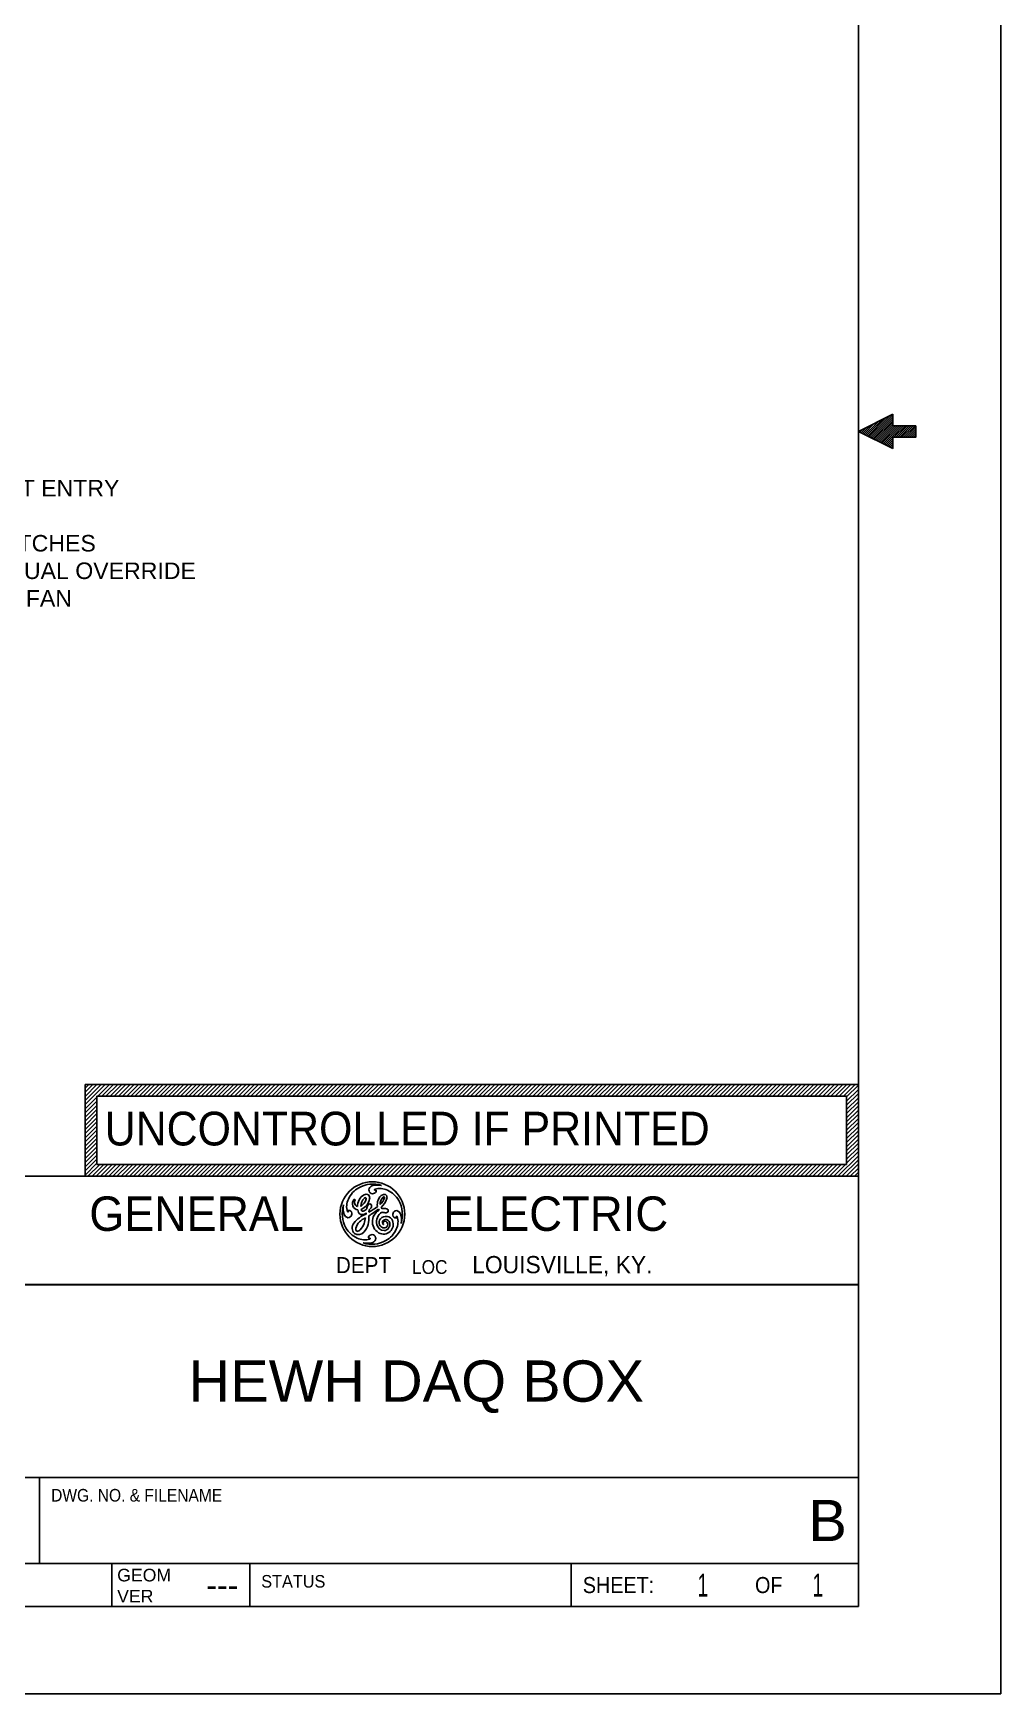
# Model space of a CAD drawing. Header units: inches. Extents: x -1574 to 492, y -294 to 234.
# Drawn here: x 3.7 to 33, y 151.6 to 201.8 of the extents above; entities that cross this region are included whole.
import ezdxf
from ezdxf.enums import TextEntityAlignment as Align

# ---------------------------------------------------------------- set-up
doc = ezdxf.new("R2010")
doc.units = ezdxf.units.IN
doc.header["$MEASUREMENT"] = 0
doc.layers.add('frame', color=7, linetype='Continuous')
doc.layers.add('HOLES', color=8, linetype='Continuous')
doc.styles.get("Standard").update_dxf_attribs({"font": 'ARIAL.TTF'})
doc.styles.add('TEXTSTYLE_4', font='txt')
doc.styles.add('TEXTSTYLE_5', font='txt', dxfattribs={"width": 0.920461})

msp = doc.modelspace()

# ---------------------------------------------------------------- linework, layer by layer
at = {"color": 7, "linetype": 'Continuous'}
for p, q in [((28.6783, 189.78984), (29.72024, 190.31081)), ((28.8025, 189.72774), (29.0509, 189.97613)), ((28.84181, 189.70809), (29.16878, 190.03507)), ((28.88106, 189.68844), (29.28666, 190.094)), ((28.92038, 189.6688), (29.40453, 190.15294)), ((28.95969, 189.64916), (29.52234, 190.21188)), ((28.99894, 189.6295), (29.64022, 190.27081)), ((29.03826, 189.60986), (29.72024, 190.29187)), ((29.07757, 189.59021), (29.72024, 190.23294)), ((29.11682, 189.57057), (29.72024, 190.174)), ((29.15613, 189.55092), (29.72024, 190.11506)), ((29.19545, 189.53128), (29.72024, 190.05612)), ((29.2347, 189.51163), (29.72024, 189.99718)), ((29.72024, 190.31081), (29.72024, 189.9635)), ((29.72024, 189.26886), (28.6783, 189.78984)), ((28.68462, 189.78668), (28.69726, 189.79932)), ((28.72394, 189.76703), (28.81514, 189.85826)), ((28.76318, 189.74738), (28.93302, 189.9172)), ((29.27401, 189.49199), (29.74546, 189.9635)), ((29.31326, 189.47234), (29.80443, 189.9635)), ((29.35258, 189.45269), (29.86334, 189.9635)), ((29.39189, 189.43304), (29.92231, 189.9635)), ((29.43114, 189.4134), (29.98122, 189.9635)), ((29.47045, 189.39375), (30.04019, 189.9635)), ((29.50977, 189.3741), (29.72024, 189.5846)), ((29.54902, 189.35446), (29.72024, 189.52566)), ((29.72024, 189.9635), (30.41487, 189.9635)), ((30.41487, 189.61618), (29.72024, 189.61618)), ((29.72024, 189.61618), (29.72024, 189.26886)), ((29.75178, 189.61618), (30.0991, 189.9635)), ((29.81075, 189.61618), (30.15807, 189.9635)), ((29.86966, 189.61618), (30.21697, 189.9635)), ((29.92863, 189.61618), (30.27595, 189.9635)), ((29.98754, 189.61618), (30.33485, 189.9635)), ((30.04651, 189.61618), (30.39376, 189.9635)), ((30.10542, 189.61618), (30.41487, 189.92564)), ((30.16439, 189.61618), (30.41487, 189.8667)), ((30.2233, 189.61618), (30.41487, 189.80776)), ((30.2822, 189.61618), (30.41487, 189.74882)), ((30.34117, 189.61618), (30.41487, 189.68988)), ((30.40008, 189.61618), (30.41487, 189.63094)), ((30.41487, 189.9635), (30.41487, 189.61618)), ((29.58833, 189.33481), (29.72024, 189.46672)), ((29.62765, 189.31516), (29.72024, 189.40779)), ((29.6669, 189.29552), (29.72024, 189.34885)), ((29.70621, 189.27588), (29.72024, 189.28991)), ((5.28768, 170.02761), (28.6783, 170.02761)), ((5.28768, 167.24908), (5.28768, 170.02761)), ((5.28768, 169.4152), (5.90009, 170.02761)), ((5.28768, 169.5405), (5.77479, 170.02761)), ((5.28768, 169.6658), (5.64949, 170.02761)), ((5.28768, 169.7911), (5.52419, 170.02761)), ((5.28768, 169.9164), (5.39888, 170.02761)), ((5.67098, 169.6732), (6.02539, 170.02761)), ((5.79628, 169.6732), (6.15069, 170.02761)), ((5.92158, 169.6732), (6.27599, 170.02761)), ((6.04689, 169.6732), (6.40129, 170.02761)), ((6.17219, 169.6732), (6.52659, 170.02761)), ((6.29749, 169.6732), (6.65189, 170.02761)), ((6.42279, 169.6732), (6.77719, 170.02761)), ((6.54809, 169.6732), (6.90249, 170.02761)), ((6.67339, 169.6732), (7.02779, 170.02761)), ((6.79869, 169.6732), (7.15309, 170.02761)), ((6.92399, 169.6732), (7.27839, 170.02761)), ((7.04929, 169.6732), (7.40369, 170.02761)), ((7.17459, 169.6732), (7.52899, 170.02761)), ((7.29989, 169.6732), (7.65429, 170.02761)), ((7.42519, 169.6732), (7.77959, 170.02761)), ((7.55049, 169.6732), (7.90489, 170.02761)), ((7.67579, 169.6732), (8.0302, 170.02761)), ((7.80109, 169.6732), (8.1555, 170.02761)), ((7.92639, 169.6732), (8.2808, 170.02761)), ((8.05169, 169.6732), (8.4061, 170.02761)), ((8.17699, 169.6732), (8.5314, 170.02761)), ((8.30229, 169.6732), (8.6567, 170.02761)), ((8.42759, 169.6732), (8.782, 170.02761)), ((8.5529, 169.6732), (8.9073, 170.02761)), ((8.6782, 169.6732), (9.0326, 170.02761)), ((8.8035, 169.6732), (9.1579, 170.02761)), ((8.9288, 169.6732), (9.2832, 170.02761)), ((9.0541, 169.6732), (9.4085, 170.02761)), ((9.1794, 169.6732), (9.5338, 170.02761)), ((9.3047, 169.6732), (9.6591, 170.02761)), ((9.43, 169.6732), (9.7844, 170.02761)), ((9.5553, 169.6732), (9.9097, 170.02761)), ((9.6806, 169.6732), (10.035, 170.02761)), ((9.8059, 169.6732), (10.1603, 170.02761)), ((9.9312, 169.6732), (10.2856, 170.02761)), ((10.0565, 169.6732), (10.4109, 170.02761)), ((10.1818, 169.6732), (10.53621, 170.02761)), ((10.3071, 169.6732), (10.66151, 170.02761)), ((10.4324, 169.6732), (10.78681, 170.02761)), ((10.5577, 169.6732), (10.91211, 170.02761)), ((10.683, 169.6732), (11.03741, 170.02761)), ((10.8083, 169.6732), (11.16271, 170.02761)), ((10.9336, 169.6732), (11.28801, 170.02761)), ((11.05891, 169.6732), (11.41331, 170.02761)), ((11.18421, 169.6732), (11.53861, 170.02761)), ((11.30951, 169.6732), (11.66391, 170.02761)), ((11.43481, 169.6732), (11.78921, 170.02761)), ((11.56011, 169.6732), (11.91451, 170.02761)), ((11.68541, 169.6732), (12.03981, 170.02761)), ((11.81071, 169.6732), (12.16511, 170.02761)), ((11.93601, 169.6732), (12.29041, 170.02761)), ((12.06131, 169.6732), (12.41571, 170.02761)), ((12.18661, 169.6732), (12.54101, 170.02761)), ((12.31191, 169.6732), (12.66631, 170.02761)), ((12.43721, 169.6732), (12.79161, 170.02761)), ((12.56251, 169.6732), (12.91691, 170.02761)), ((12.68781, 169.6732), (13.04221, 170.02761)), ((12.81311, 169.6732), (13.16752, 170.02761)), ((12.93841, 169.6732), (13.29282, 170.02761)), ((13.06371, 169.6732), (13.41812, 170.02761)), ((13.18901, 169.6732), (13.54342, 170.02761)), ((13.31431, 169.6732), (13.66872, 170.02761)), ((13.43961, 169.6732), (13.79402, 170.02761)), ((13.56492, 169.6732), (13.91932, 170.02761)), ((13.69022, 169.6732), (14.04462, 170.02761)), ((13.81552, 169.6732), (14.16992, 170.02761)), ((13.94082, 169.6732), (14.29522, 170.02761)), ((14.06612, 169.6732), (14.42052, 170.02761)), ((14.19142, 169.6732), (14.54582, 170.02761)), ((14.31672, 169.6732), (14.67112, 170.02761)), ((14.44202, 169.6732), (14.79642, 170.02761)), ((14.56732, 169.6732), (14.92172, 170.02761)), ((14.69262, 169.6732), (15.04702, 170.02761)), ((14.81792, 169.6732), (15.17232, 170.02761)), ((14.94322, 169.6732), (15.29762, 170.02761)), ((15.06852, 169.6732), (15.42292, 170.02761)), ((15.19382, 169.6732), (15.54822, 170.02761)), ((15.31912, 169.6732), (15.67353, 170.02761)), ((15.44442, 169.6732), (15.79883, 170.02761)), ((15.56972, 169.6732), (15.92413, 170.02761)), ((15.69502, 169.6732), (16.04943, 170.02761)), ((15.82032, 169.6732), (16.17473, 170.02761)), ((15.94562, 169.6732), (16.30003, 170.02761)), ((16.07093, 169.6732), (16.42533, 170.02761)), ((16.19623, 169.6732), (16.55063, 170.02761)), ((16.32153, 169.6732), (16.67593, 170.02761)), ((16.44683, 169.6732), (16.80123, 170.02761)), ((16.57213, 169.6732), (16.92653, 170.02761)), ((16.69743, 169.6732), (17.05183, 170.02761)), ((16.82273, 169.6732), (17.17713, 170.02761)), ((16.94803, 169.6732), (17.30243, 170.02761)), ((17.07333, 169.6732), (17.42773, 170.02761)), ((17.19863, 169.6732), (17.55303, 170.02761)), ((17.32393, 169.6732), (17.67833, 170.02761)), ((17.44923, 169.6732), (17.80363, 170.02761)), ((17.57453, 169.6732), (17.92893, 170.02761)), ((17.69983, 169.6732), (18.05423, 170.02761)), ((17.82513, 169.6732), (18.17954, 170.02761)), ((17.95043, 169.6732), (18.30484, 170.02761)), ((18.07573, 169.6732), (18.43014, 170.02761)), ((18.20103, 169.6732), (18.55544, 170.02761)), ((18.32633, 169.6732), (18.68074, 170.02761)), ((18.45163, 169.6732), (18.80604, 170.02761)), ((18.57694, 169.6732), (18.93134, 170.02761)), ((18.70224, 169.6732), (19.05664, 170.02761)), ((18.82754, 169.6732), (19.18194, 170.02761)), ((18.95284, 169.6732), (19.30724, 170.02761)), ((19.07814, 169.6732), (19.43254, 170.02761)), ((19.20344, 169.6732), (19.55784, 170.02761)), ((19.32874, 169.6732), (19.68314, 170.02761)), ((19.45404, 169.6732), (19.80844, 170.02761)), ((19.57934, 169.6732), (19.93374, 170.02761)), ((19.70464, 169.6732), (20.05904, 170.02761)), ((19.82994, 169.6732), (20.18434, 170.02761)), ((19.95524, 169.6732), (20.30964, 170.02761)), ((20.08054, 169.6732), (20.43494, 170.02761)), ((20.20584, 169.6732), (20.56024, 170.02761)), ((20.33114, 169.6732), (20.68555, 170.02761)), ((20.45644, 169.6732), (20.81085, 170.02761)), ((20.58174, 169.6732), (20.93615, 170.02761)), ((20.70704, 169.6732), (21.06145, 170.02761)), ((20.83234, 169.6732), (21.18675, 170.02761)), ((20.95764, 169.6732), (21.31205, 170.02761)), ((21.08294, 169.6732), (21.43735, 170.02761)), ((21.20825, 169.6732), (21.56265, 170.02761)), ((21.33355, 169.6732), (21.68795, 170.02761)), ((21.45885, 169.6732), (21.81325, 170.02761)), ((21.58415, 169.6732), (21.93855, 170.02761)), ((21.70945, 169.6732), (22.06385, 170.02761)), ((21.83475, 169.6732), (22.18915, 170.02761)), ((21.96005, 169.6732), (22.31445, 170.02761)), ((22.08535, 169.6732), (22.43975, 170.02761)), ((22.21065, 169.6732), (22.56505, 170.02761)), ((22.33595, 169.6732), (22.69035, 170.02761)), ((22.46125, 169.6732), (22.81565, 170.02761)), ((22.58655, 169.6732), (22.94095, 170.02761)), ((22.71185, 169.6732), (23.06625, 170.02761)), ((22.83715, 169.6732), (23.19156, 170.02761)), ((22.96245, 169.6732), (23.31686, 170.02761)), ((23.08775, 169.6732), (23.44216, 170.02761)), ((23.21305, 169.6732), (23.56746, 170.02761)), ((23.33835, 169.6732), (23.69276, 170.02761)), ((23.46365, 169.6732), (23.81806, 170.02761)), ((23.58895, 169.6732), (23.94336, 170.02761)), ((23.71426, 169.6732), (24.06866, 170.02761)), ((23.83956, 169.6732), (24.19396, 170.02761)), ((23.96486, 169.6732), (24.31926, 170.02761)), ((24.09016, 169.6732), (24.44456, 170.02761)), ((24.21546, 169.6732), (24.56986, 170.02761)), ((24.34076, 169.6732), (24.69516, 170.02761)), ((24.46606, 169.6732), (24.82046, 170.02761)), ((24.59136, 169.6732), (24.94576, 170.02761)), ((24.71666, 169.6732), (25.07106, 170.02761)), ((24.84196, 169.6732), (25.19636, 170.02761)), ((24.96726, 169.6732), (25.32166, 170.02761)), ((25.09256, 169.6732), (25.44696, 170.02761)), ((25.21786, 169.6732), (25.57226, 170.02761)), ((25.34316, 169.6732), (25.69757, 170.02761)), ((25.46846, 169.6732), (25.82287, 170.02761)), ((25.59376, 169.6732), (25.94817, 170.02761)), ((25.71906, 169.6732), (26.07347, 170.02761)), ((25.84436, 169.6732), (26.19877, 170.02761)), ((25.96966, 169.6732), (26.32407, 170.02761)), ((26.09496, 169.6732), (26.44937, 170.02761)), ((26.22027, 169.6732), (26.57467, 170.02761)), ((26.34557, 169.6732), (26.69997, 170.02761)), ((26.47087, 169.6732), (26.82527, 170.02761)), ((26.59617, 169.6732), (26.95057, 170.02761)), ((26.72147, 169.6732), (27.07587, 170.02761)), ((26.84677, 169.6732), (27.20117, 170.02761)), ((26.97207, 169.6732), (27.32647, 170.02761)), ((27.09737, 169.6732), (27.45177, 170.02761)), ((27.22267, 169.6732), (27.57707, 170.02761)), ((27.34797, 169.6732), (27.70237, 170.02761)), ((27.47327, 169.6732), (27.82767, 170.02761)), ((27.59857, 169.6732), (27.95297, 170.02761)), ((27.72387, 169.6732), (28.07827, 170.02761)), ((27.84917, 169.6732), (28.20358, 170.02761)), ((27.97447, 169.6732), (28.32888, 170.02761)), ((28.09977, 169.6732), (28.45418, 170.02761)), ((28.22507, 169.6732), (28.57948, 170.02761)), ((28.32389, 169.64672), (28.6783, 170.00113)), ((28.32389, 169.52142), (28.6783, 169.87582)), ((28.6783, 167.24908), (28.6783, 170.02761)), ((5.28768, 169.2899), (5.64208, 169.6443)), ((5.28768, 169.1646), (5.64208, 169.519)), ((5.28768, 169.0393), (5.64208, 169.3937)), ((5.64208, 167.60349), (5.64208, 169.6732)), ((5.64208, 169.6732), (28.32389, 169.6732)), ((28.32389, 169.39612), (28.6783, 169.75052)), ((28.32389, 167.60349), (28.32389, 169.6732)), ((28.32389, 169.27082), (28.6783, 169.62522)), ((28.32389, 169.14552), (28.6783, 169.49992)), ((28.32389, 169.02022), (28.6783, 169.37462)), ((5.28768, 168.91399), (5.64208, 169.2684)), ((5.28768, 168.78869), (5.64208, 169.1431)), ((5.28768, 168.66339), (5.64208, 169.0178)), ((5.28768, 168.53809), (5.64208, 168.8925)), ((28.32389, 168.89492), (28.6783, 169.24932)), ((28.32389, 168.76962), (28.6783, 169.12402)), ((28.32389, 168.64432), (28.6783, 168.99872)), ((28.32389, 168.51902), (28.6783, 168.87342)), ((5.28768, 168.41279), (5.64208, 168.7672)), ((5.28768, 168.28749), (5.64208, 168.6419)), ((5.28768, 168.16219), (5.64208, 168.51659)), ((5.28768, 168.03689), (5.64208, 168.39129)), ((28.32389, 168.39372), (28.6783, 168.74812)), ((28.32389, 168.26842), (28.6783, 168.62282)), ((28.32389, 168.14312), (28.6783, 168.49752)), ((28.32389, 168.01782), (28.6783, 168.37222)), ((5.28768, 167.91159), (5.64208, 168.26599)), ((5.28768, 167.78629), (5.64208, 168.14069)), ((5.28768, 167.66099), (5.64208, 168.01539)), ((5.28768, 167.53569), (5.64208, 167.89009)), ((28.05636, 167.24908), (28.6783, 167.87102)), ((28.32389, 167.89252), (28.6783, 168.24692)), ((28.32389, 167.76721), (28.6783, 168.12162)), ((28.32389, 167.64191), (28.6783, 167.99632)), ((5.28768, 167.41039), (5.64208, 167.76479)), ((5.28768, 167.28509), (5.64208, 167.63949)), ((5.37697, 167.24908), (5.73138, 167.60349)), ((5.50227, 167.24908), (5.85668, 167.60349)), ((5.62757, 167.24908), (5.98198, 167.60349)), ((5.64208, 167.60349), (28.32389, 167.60349)), ((5.75288, 167.24908), (6.10728, 167.60349)), ((5.87818, 167.24908), (6.23258, 167.60349)), ((6.00348, 167.24908), (6.35788, 167.60349)), ((6.12878, 167.24908), (6.48318, 167.60349)), ((6.25408, 167.24908), (6.60848, 167.60349)), ((6.37938, 167.24908), (6.73378, 167.60349)), ((6.50468, 167.24908), (6.85908, 167.60349)), ((6.62998, 167.24908), (6.98438, 167.60349)), ((6.75528, 167.24908), (7.10968, 167.60349)), ((6.88058, 167.24908), (7.23498, 167.60349)), ((7.00588, 167.24908), (7.36028, 167.60349)), ((7.13118, 167.24908), (7.48558, 167.60349)), ((7.25648, 167.24908), (7.61088, 167.60349)), ((7.38178, 167.24908), (7.73618, 167.60349)), ((7.50708, 167.24908), (7.86149, 167.60349)), ((7.63238, 167.24908), (7.98679, 167.60349)), ((7.75768, 167.24908), (8.11209, 167.60349)), ((7.88298, 167.24908), (8.23739, 167.60349)), ((8.00828, 167.24908), (8.36269, 167.60349)), ((8.13358, 167.24908), (8.48799, 167.60349)), ((8.25888, 167.24908), (8.61329, 167.60349)), ((8.38419, 167.24908), (8.73859, 167.60349)), ((8.50949, 167.24908), (8.86389, 167.60349)), ((8.63479, 167.24908), (8.98919, 167.60349)), ((8.76009, 167.24908), (9.11449, 167.60349)), ((8.88539, 167.24908), (9.23979, 167.60349)), ((9.01069, 167.24908), (9.36509, 167.60349)), ((9.13599, 167.24908), (9.49039, 167.60349)), ((9.26129, 167.24908), (9.61569, 167.60349)), ((9.38659, 167.24908), (9.74099, 167.60349)), ((9.51189, 167.24908), (9.86629, 167.60349)), ((9.63719, 167.24908), (9.99159, 167.60349)), ((9.76249, 167.24908), (10.11689, 167.60349)), ((9.88779, 167.24908), (10.24219, 167.60349)), ((10.01309, 167.24908), (10.3675, 167.60349)), ((10.13839, 167.24908), (10.4928, 167.60349)), ((10.26369, 167.24908), (10.6181, 167.60349)), ((10.38899, 167.24908), (10.7434, 167.60349)), ((10.51429, 167.24908), (10.8687, 167.60349)), ((10.63959, 167.24908), (10.994, 167.60349)), ((10.76489, 167.24908), (11.1193, 167.60349)), ((10.8902, 167.24908), (11.2446, 167.60349)), ((11.0155, 167.24908), (11.3699, 167.60349)), ((11.1408, 167.24908), (11.4952, 167.60349)), ((11.2661, 167.24908), (11.6205, 167.60349)), ((11.3914, 167.24908), (11.7458, 167.60349)), ((11.5167, 167.24908), (11.8711, 167.60349)), ((11.642, 167.24908), (11.9964, 167.60349)), ((11.7673, 167.24908), (12.1217, 167.60349)), ((11.8926, 167.24908), (12.247, 167.60349)), ((12.0179, 167.24908), (12.3723, 167.60349)), ((12.1432, 167.24908), (12.4976, 167.60349)), ((12.2685, 167.24908), (12.6229, 167.60349)), ((12.3938, 167.24908), (12.7482, 167.60349)), ((12.5191, 167.24908), (12.87351, 167.60349)), ((12.6444, 167.24908), (12.99881, 167.60349)), ((12.7697, 167.24908), (13.12411, 167.60349)), ((12.895, 167.24908), (13.24941, 167.60349)), ((13.0203, 167.24908), (13.37471, 167.60349)), ((13.1456, 167.24908), (13.50001, 167.60349)), ((13.2709, 167.24908), (13.62531, 167.60349)), ((13.39621, 167.24908), (13.75061, 167.60349)), ((13.52151, 167.24908), (13.87591, 167.60349)), ((13.64681, 167.24908), (14.00121, 167.60349)), ((13.77211, 167.24908), (14.12651, 167.60349)), ((13.89741, 167.24908), (14.25181, 167.60349)), ((14.02271, 167.24908), (14.37711, 167.60349)), ((14.14801, 167.24908), (14.50241, 167.60349)), ((14.27331, 167.24908), (14.62771, 167.60349)), ((14.39861, 167.24908), (14.75301, 167.60349)), ((14.52391, 167.24908), (14.87831, 167.60349)), ((14.64921, 167.24908), (15.00361, 167.60349)), ((14.77451, 167.24908), (15.12891, 167.60349)), ((14.89981, 167.24908), (15.25421, 167.60349)), ((15.02511, 167.24908), (15.37952, 167.60349)), ((15.15041, 167.24908), (15.50482, 167.60349)), ((15.27571, 167.24908), (15.63012, 167.60349)), ((15.40101, 167.24908), (15.75542, 167.60349)), ((15.52631, 167.24908), (15.88072, 167.60349)), ((15.65161, 167.24908), (16.00602, 167.60349)), ((15.77691, 167.24908), (16.13132, 167.60349)), ((15.90222, 167.24908), (16.25662, 167.60349)), ((16.02752, 167.24908), (16.38192, 167.60349)), ((16.15282, 167.24908), (16.50722, 167.60349)), ((16.27812, 167.24908), (16.63252, 167.60349)), ((16.40342, 167.24908), (16.75782, 167.60349)), ((16.52872, 167.24908), (16.88312, 167.60349)), ((16.65402, 167.24908), (17.00842, 167.60349)), ((16.77932, 167.24908), (17.13372, 167.60349)), ((16.90462, 167.24908), (17.25902, 167.60349)), ((17.02992, 167.24908), (17.38432, 167.60349)), ((17.15522, 167.24908), (17.50962, 167.60349)), ((17.28052, 167.24908), (17.63492, 167.60349)), ((17.40582, 167.24908), (17.76022, 167.60349)), ((17.53112, 167.24908), (17.88553, 167.60349)), ((17.65642, 167.24908), (18.01083, 167.60349)), ((17.78172, 167.24908), (18.13613, 167.60349)), ((17.90702, 167.24908), (18.26143, 167.60349)), ((18.03232, 167.24908), (18.38673, 167.60349)), ((18.15762, 167.24908), (18.51203, 167.60349)), ((18.28292, 167.24908), (18.63733, 167.60349)), ((18.40823, 167.24908), (18.76263, 167.60349)), ((18.53353, 167.24908), (18.88793, 167.60349)), ((18.65883, 167.24908), (19.01323, 167.60349)), ((18.78413, 167.24908), (19.13853, 167.60349)), ((18.90943, 167.24908), (19.26383, 167.60349)), ((19.03473, 167.24908), (19.38913, 167.60349)), ((19.16003, 167.24908), (19.51443, 167.60349)), ((19.28533, 167.24908), (19.63973, 167.60349)), ((19.41063, 167.24908), (19.76503, 167.60349)), ((19.53593, 167.24908), (19.89033, 167.60349)), ((19.66123, 167.24908), (20.01563, 167.60349)), ((19.78653, 167.24908), (20.14093, 167.60349)), ((19.91183, 167.24908), (20.26623, 167.60349)), ((20.03713, 167.24908), (20.39154, 167.60349)), ((20.16243, 167.24908), (20.51684, 167.60349)), ((20.28773, 167.24908), (20.64214, 167.60349)), ((20.41303, 167.24908), (20.76744, 167.60349)), ((20.53833, 167.24908), (20.89274, 167.60349)), ((20.66363, 167.24908), (21.01804, 167.60349)), ((20.78893, 167.24908), (21.14334, 167.60349)), ((20.91424, 167.24908), (21.26864, 167.60349)), ((21.03954, 167.24908), (21.39394, 167.60349)), ((21.16484, 167.24908), (21.51924, 167.60349)), ((21.29014, 167.24908), (21.64454, 167.60349)), ((21.41544, 167.24908), (21.76984, 167.60349)), ((21.54074, 167.24908), (21.89514, 167.60349)), ((21.66604, 167.24908), (22.02044, 167.60349)), ((21.79134, 167.24908), (22.14574, 167.60349)), ((21.91664, 167.24908), (22.27104, 167.60349)), ((22.04194, 167.24908), (22.39634, 167.60349)), ((22.16724, 167.24908), (22.52164, 167.60349)), ((22.29254, 167.24908), (22.64694, 167.60349)), ((22.41784, 167.24908), (22.77224, 167.60349)), ((22.54314, 167.24908), (22.89754, 167.60349)), ((22.66844, 167.24908), (23.02285, 167.60349)), ((22.79374, 167.24908), (23.14815, 167.60349)), ((22.91904, 167.24908), (23.27345, 167.60349)), ((23.04434, 167.24908), (23.39875, 167.60349)), ((23.16964, 167.24908), (23.52405, 167.60349)), ((23.29494, 167.24908), (23.64935, 167.60349)), ((23.42025, 167.24908), (23.77465, 167.60349)), ((23.54555, 167.24908), (23.89995, 167.60349)), ((23.67085, 167.24908), (24.02525, 167.60349)), ((23.79615, 167.24908), (24.15055, 167.60349)), ((23.92145, 167.24908), (24.27585, 167.60349)), ((24.04675, 167.24908), (24.40115, 167.60349)), ((24.17205, 167.24908), (24.52645, 167.60349)), ((24.29735, 167.24908), (24.65175, 167.60349)), ((24.42265, 167.24908), (24.77705, 167.60349)), ((24.54795, 167.24908), (24.90235, 167.60349)), ((24.67325, 167.24908), (25.02765, 167.60349)), ((24.79855, 167.24908), (25.15295, 167.60349)), ((24.92385, 167.24908), (25.27825, 167.60349)), ((25.04915, 167.24908), (25.40355, 167.60349)), ((25.17445, 167.24908), (25.52886, 167.60349)), ((25.29975, 167.24908), (25.65416, 167.60349)), ((25.42505, 167.24908), (25.77946, 167.60349)), ((25.55035, 167.24908), (25.90476, 167.60349)), ((25.67565, 167.24908), (26.03006, 167.60349)), ((25.80095, 167.24908), (26.15536, 167.60349)), ((25.92626, 167.24908), (26.28066, 167.60349)), ((26.05156, 167.24908), (26.40596, 167.60349)), ((26.17686, 167.24908), (26.53126, 167.60349)), ((26.30216, 167.24908), (26.65656, 167.60349)), ((26.42746, 167.24908), (26.78186, 167.60349)), ((26.55276, 167.24908), (26.90716, 167.60349)), ((26.67806, 167.24908), (27.03246, 167.60349)), ((26.80336, 167.24908), (27.15776, 167.60349)), ((26.92866, 167.24908), (27.28306, 167.60349)), ((27.05396, 167.24908), (27.40836, 167.60349)), ((27.17926, 167.24908), (27.53366, 167.60349)), ((27.30456, 167.24908), (27.65896, 167.60349)), ((27.42986, 167.24908), (27.78426, 167.60349)), ((27.55516, 167.24908), (27.90956, 167.60349)), ((27.68046, 167.24908), (28.03487, 167.60349)), ((27.80576, 167.24908), (28.16017, 167.60349)), ((27.93106, 167.24908), (28.28547, 167.60349)), ((28.18166, 167.24908), (28.6783, 167.74572)), ((28.30696, 167.24908), (28.6783, 167.62042)), ((28.43226, 167.24908), (28.6783, 167.49512)), ((28.55757, 167.24908), (28.6783, 167.36982)), ((5.28768, 167.24908), (28.6783, 167.24908)), ((13.79126, 166.14255), (13.79355, 166.10301)), ((13.88446, 166.23154), (13.87341, 166.15805)), ((14.16344, 166.25421), (14.18438, 166.21932)), ((14.2742, 166.26065), (14.24096, 166.30746)), ((14.29389, 165.79788), (14.29764, 165.79441)), ((14.29764, 165.79441), (14.30244, 165.79166)), ((14.29868, 165.81839), (14.30077, 165.81094)), ((14.30077, 165.81094), (14.30931, 165.81086)), ((14.30244, 165.79166), (14.30671, 165.79045))]:
    msp.add_line(p, q, dxfattribs=at)
msp.add_circle((13.97724, 166.10087), 0.97943, dxfattribs=at)
for centre, radius, start, end in [((13.95943, 166.23018), 0.77929, 120.43539, 155.2704), ((13.99386, 166.12035), 0.89182, 72.73524, 118.76892), ((14.03387, 166.80308), 0.16657, 113.81968, 167.9729), ((14.14026, 166.43328), 0.5503, 78.00978, 108.39725), ((14.05987, 166.83856), 0.0172, 118.12286, 309.7539), ((14.20741, 166.35291), 0.52444, 64.57426, 107.26319), ((13.95781, 166.11747), 0.89182, 162.7352, 208.7689), ((13.64486, 166.2639), 0.5503, 168.0098, 198.3972), ((13.7252, 166.33102), 0.52444, 154.5743, 197.2632), ((13.56114, 166.41741), 0.18766, 138.1329, 263.5404), ((13.43533, 166.52857), 0.01983, 339.7935, 134.736), ((13.56396, 166.45733), 0.12747, 149.6626, 252.7001), ((13.90973, 166.35442), 0.37756, 118.29307, 183.9141), ((13.96839, 166.34151), 0.34001, 133.247, 180.9917), ((13.41366, 166.66216), 0.39082, 303.3295, 345.0384), ((13.45653, 166.65297), 0.44839, 294.4854, 348.5017), ((13.79068, 166.59489), 0.10979, 343.4338, 123.08502), ((13.76099, 166.57057), 0.03164, 342.8972, 143.9727), ((13.98006, 166.27092), 0.17252, 140.5798, 182.9285), ((13.89842, 166.35475), 0.05771, 12.722273, 153.5377), ((13.99287, 166.83897), 0.12193, 180.5566, 247.2059), ((13.79595, 166.3634), 0.15883, 303.8795, 1.465553), ((13.98563, 166.83546), 0.11601, 249.8324, 316.4827), ((14.02726, 166.80404), 0.06446, 311.2548, 16.36679), ((14.0792, 166.81905), 0.01042, 17.65013, 142.8738), ((14.47384, 166.39008), 0.34791, 156.3952, 189.119), ((14.40699, 166.45307), 0.26326, 116.15195, 163.146), ((14.47665, 166.4058), 0.26589, 129.5937, 182.0953), ((14.001, 166.68123), 0.35411, 306.3652, 346.6782), ((13.91082, 166.7096), 0.52029, 309.3836, 344.9241), ((14.33369, 166.61231), 0.08813, 334.4243, 119.02811), ((14.32588, 166.60342), 0.02005, 349.1208, 158.7321), ((14.10655, 166.11873), 0.77929, 30.43539, 65.27043), ((13.99673, 166.08428), 0.89182, 342.7352, 28.76893), ((13.27508, 166.15749), 0.16657, 203.8197, 257.9729), ((13.2396, 166.1835), 0.0172, 208.1229, 39.75396), ((13.23918, 166.1165), 0.12193, 270.5566, 337.2059), ((13.25908, 166.2028), 0.01042, 107.65012, 232.8739), ((13.27409, 166.15088), 0.06446, 41.25481, 106.36679), ((13.24267, 166.10926), 0.11601, 339.8325, 46.48267), ((14.06175, 165.33467), 0.8138, 109.24288, 142.4324), ((13.78313, 165.63603), 0.30375, 130.41985, 172.004383), ((13.67909, 166.22506), 0.13922, 177.578, 323.653), ((14.08722, 165.31771), 0.74366, 115.60373, 132.354), ((13.68758, 166.23702), 0.04588, 170.1051, 289.6985), ((13.66414, 166.36785), 0.17832, 282.5933, 323.6294), ((13.24632, 165.96816), 0.62901, 319.3846, 7.216982), ((12.94129, 166.09182), 0.83101, 341.0887, 352.8475), ((9.52933, 172.50386), 7.78029, 303.9141, 306.5569), ((12.9837, 167.72513), 1.80206, 299.587, 309.5161), ((14.36782, 165.87463), 0.39046, 118.02139, 247.2695), ((14.45169, 165.86984), 0.34655, 121.72057, 194.3911), ((14.35339, 165.84945), 0.17125, 156.8014, 249.5957), ((14.38902, 165.8198), 0.21606, 36.11735, 153.2899), ((14.31572, 165.79053), 0.29318, 250.3147, 32.29063), ((14.37016, 166.40752), 0.26292, 247.4904, 275.3424), ((14.3476, 166.06604), 0.20798, 72.66522, 110.665), ((14.37386, 165.8435), 0.09205, 106.69172, 209.7055), ((14.36063, 165.82336), 0.06216, 60.33268, 184.5878), ((14.38162, 165.81343), 0.1231, 8.916949, 106.14068), ((14.34474, 165.78878), 0.10013, 342.5403, 62.22009), ((14.39965, 166.20547), 0.05994, 265.2097, 80.44685), ((14.71187, 166.09249), 0.11601, 159.8325, 226.4827), ((14.71536, 166.08525), 0.12193, 90.5566, 157.2059), ((14.6804, 166.05088), 0.06446, 221.2548, 286.3668), ((14.71494, 166.01826), 0.0172, 28.12287, 219.754), ((14.69541, 165.99895), 0.01042, 287.6501, 52.87385), ((14.22929, 165.87074), 0.52444, 334.5742, 17.26318), ((14.67946, 166.04426), 0.16657, 23.81968, 77.97289), ((14.30968, 165.93785), 0.5503, 348.0098, 18.39724), ((13.84794, 166.08302), 0.77929, 210.4354, 245.2704), ((13.61282, 165.68365), 0.24519, 143.1077, 223.6252), ((13.55166, 165.7187), 0.23501, 240.3341, 317.0888), ((13.57698, 165.65243), 0.09813, 164.7263, 226.8585), ((13.50863, 165.70986), 0.12904, 270.5708, 320.9519), ((13.74713, 165.84884), 0.52444, 244.5742, 287.2632), ((13.18974, 166.01817), 0.57223, 317.0904, 340.0034), ((13.92728, 165.39771), 0.06446, 131.2548, 196.3668), ((13.87534, 165.38271), 0.01042, 197.6501, 322.8739), ((13.89467, 165.36319), 0.0172, 298.1229, 129.754), ((13.96886, 165.3663), 0.11601, 69.83246, 136.4827), ((13.92061, 165.39868), 0.16657, 293.8197, 347.9729), ((13.96161, 165.36278), 0.12193, 0.556599, 67.20591), ((14.33885, 165.83017), 0.2276, 191.7761, 267.9963), ((14.33244, 165.79639), 0.11421, 250.1786, 340.7481), ((14.30957, 165.80047), 0.01042, 254.2448, 93.40832), ((14.31838, 165.79161), 0.18932, 273.7849, 12.475327), ((13.99511, 165.97157), 0.77929, 300.4354, 335.2704), ((13.96068, 166.08141), 0.89182, 252.7352, 298.7689), ((13.81423, 165.76847), 0.5503, 258.0098, 288.3972)]:
    msp.add_arc(centre, radius, start, end, dxfattribs=at)
at = {"layer": 'frame', "color": 7, "linetype": 'Continuous'}
for p, q in [((32.98501, 151.58516), (32.98501, 227.99452)), ((28.6783, 225.35492), (28.6783, 154.22476)), ((-41.04407, 167.24908), (28.60883, 167.24908)), ((1.93502, 167.24908), (28.6783, 167.24908)), ((28.6783, 167.24908), (28.6783, 163.96869)), ((1.93502, 163.96869), (28.6783, 163.96869)), ((1.93502, 163.96695), (28.6783, 163.96695)), ((1.93502, 163.96695), (28.60883, 163.96695)), ((28.6783, 163.96695), (28.6783, 158.13205)), ((1.93502, 158.13205), (28.6783, 158.13205)), ((1.93502, 158.13205), (28.6783, 158.13205)), ((3.91472, 158.13205), (3.91472, 155.52719)), ((3.91472, 158.13205), (3.91472, 155.52719)), ((28.6783, 158.13205), (28.6783, 155.52719)), ((1.93502, 155.52719), (28.6783, 155.52719)), ((1.93502, 155.52719), (28.6783, 155.52719)), ((6.10281, 155.52719), (6.10281, 154.22476)), ((10.27059, 155.52719), (10.27059, 154.22476)), ((19.99542, 155.52719), (19.99542, 154.22476)), ((28.6783, 155.52719), (28.6783, 154.22476)), ((28.6783, 154.22476), (-80.79547, 154.22476)), ((1.93502, 154.22476), (28.6783, 154.22476)), ((-85.10218, 151.58516), (32.98501, 151.58516))]:
    msp.add_line(p, q, dxfattribs=at)

# ---------------------------------------------------------------- texts
at = {"color": 7, "linetype": 'Continuous', "style": 'TEXTSTYLE_4', "width": 0.95}
msp.add_text('UNCONTROLLED IF PRINTED', height=1.0206816, dxfattribs=at).set_placement((5.88325, 168.18045))
at = {"color": 7, "linetype": 'Continuous'}
for s, height, width, p in [('GENERAL ', 1.041946, 0.932557, (5.41735, 165.59509)), ('ELECTRIC ', 1.041946, 0.945579, (16.12021, 165.59509)), ('LOC ', 0.416778, 0.89357, (15.1797, 164.29266)), ('LOUISVILLE, KY.', 0.5209729, 0.949685, (16.99675, 164.31295))]:
    msp.add_text(s, height=height, dxfattribs=dict(at, width=width)).set_placement(p)
at = {"layer": 'frame', "color": 7, "linetype": 'Continuous'}
for s, height, width, p in [('DEPT', 0.486241, 0.920461, (12.87545, 164.316)), ('STATUS', 0.382047, 0.920461, (10.6179, 154.79783)), ('SHEET:', 0.486241, 0.880153, (20.34273, 154.63285)), ('1', 0.69463, 0.6, (23.81588, 154.52866)), ('OF', 0.486241, 0.880153, (25.55246, 154.63285)), ('1', 0.69463, 0.6, (27.28904, 154.52866))]:
    msp.add_text(s, height=height, dxfattribs=dict(at, width=width)).set_placement(p)
msp.add_text('HEWH DAQ BOX', height=1.2503349, dxfattribs=at).set_placement((15.30666, 160.42433), align=Align.CENTER)
for s, height, p in [('B', 1.25033, (28.33098, 156.20445)), ('---', 0.694631, (9.92327, 154.52866))]:
    msp.add_text(s, height=height, dxfattribs=at).set_placement(p, align=Align.RIGHT)
at = {"layer": 'frame', "color": 7, "linetype": 'Continuous', "insert": (4.26204, 157.78474), "char_height": 0.3820468, "width": 6.6815241, "attachment_point": 1, "style": 'TEXTSTYLE_5'}
msp.add_mtext('DWG. NO. & FILENAME', dxfattribs=at)
at = {"layer": 'frame', "color": 7, "linetype": 'Continuous', "insert": (6.25988, 155.36756), "char_height": 0.382047, "width": 1.5281871, "attachment_point": 1}
msp.add_mtext('GEOM\\PVER', dxfattribs=at)
at = {"layer": 'HOLES'}
for s, p in [('B: 1" LIQUID TIGHT CONDUIT ENTRY', (-5.91171, 187.823)), ('D: MANUAL OVERRIDE SWITCHES', (-5.91171, 186.15633)), ('E: LED INDICATION OF MANUAL OVERRIDE', (-5.91171, 185.323)), ('F: 120 VAC 6" VENTILATION FAN', (-5.91171, 184.48967))]:
    msp.add_text(s, height=0.5, dxfattribs=at).set_placement(p)

doc.saveas('drawing.dxf')
